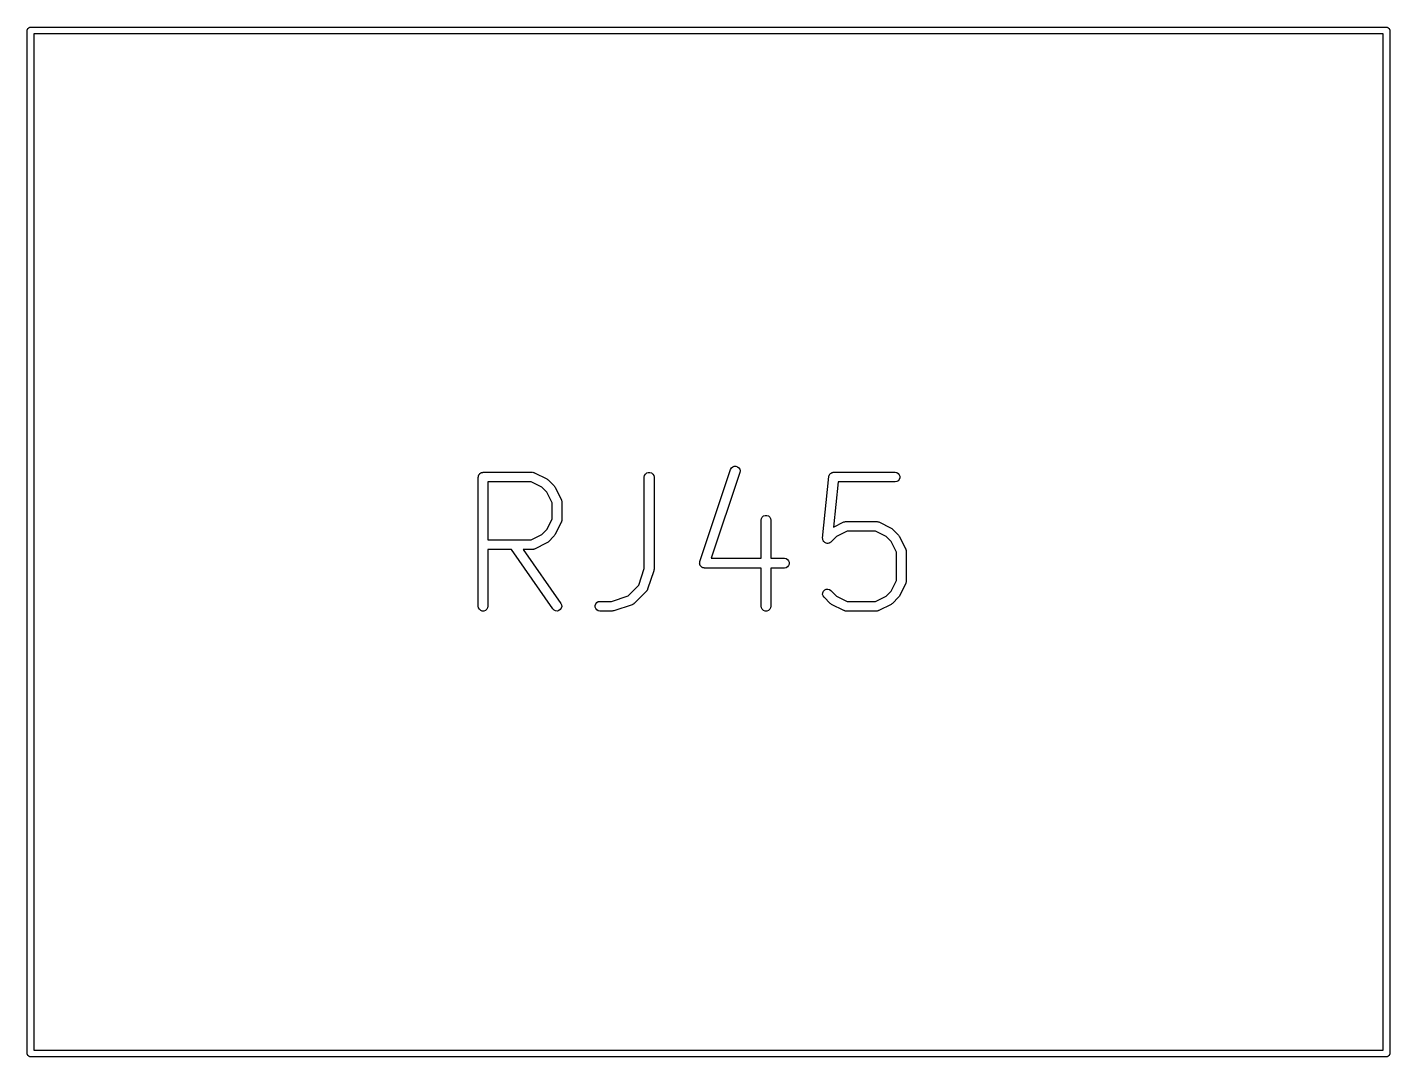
# Model space of a CAD drawing. Extents: x 199.9 to 287.1, y -167.6 to -96.3.
# Drawn here: x 265.95 to 287.05, y -147.72 to -131.78 of the extents above; entities that cross this region are included whole.
import ezdxf

# ---------------------------------------------------------------- set-up
doc = ezdxf.new("R2010")
doc.units = 0
doc.header["$MEASUREMENT"] = 0
doc.layers.add('BLACK', color=7, linetype='CONTINUOUS')

msp = doc.modelspace()

# ---------------------------------------------------------------- linework, layer by layer
at = {"layer": 'Black'}
for p, q in [((265.95, -131.825), (265.951, -131.821)), ((265.95, -147.675), (265.95, -131.825)), ((265.951, -131.816), (265.952, -131.812)), ((265.951, -131.821), (265.951, -131.816)), ((265.952, -131.812), (265.953, -131.808)), ((265.953, -131.808), (265.955, -131.804)), ((265.955, -131.804), (265.957, -131.8)), ((265.957, -131.8), (265.96, -131.797)), ((265.96, -131.797), (265.962, -131.793)), ((265.962, -131.793), (265.965, -131.79)), ((265.965, -131.79), (265.968, -131.787)), ((265.968, -131.787), (265.972, -131.785)), ((265.972, -131.785), (265.975, -131.782)), ((265.975, -131.782), (265.979, -131.78)), ((265.979, -131.78), (265.983, -131.778)), ((265.983, -131.778), (265.987, -131.777)), ((265.987, -131.777), (265.991, -131.776)), ((265.991, -131.776), (265.996, -131.776)), ((265.996, -131.776), (266, -131.775)), ((266, -131.775), (287, -131.775)), ((266.05, -131.875), (266.05, -147.625)), ((286.95, -131.875), (266.05, -131.875)), ((286.95, -147.625), (286.95, -131.875)), ((287, -131.775), (287.004, -131.776)), ((287.004, -131.776), (287.009, -131.776)), ((287.009, -131.776), (287.013, -131.777)), ((287.013, -131.777), (287.017, -131.778)), ((287.017, -131.778), (287.021, -131.78)), ((287.021, -131.78), (287.025, -131.782)), ((287.025, -131.782), (287.028, -131.785)), ((287.028, -131.785), (287.032, -131.787)), ((287.032, -131.787), (287.035, -131.79)), ((287.035, -131.79), (287.038, -131.793)), ((287.038, -131.793), (287.04, -131.797)), ((287.04, -131.797), (287.043, -131.8)), ((287.043, -131.8), (287.045, -131.804)), ((287.045, -131.804), (287.047, -131.808)), ((287.047, -131.808), (287.048, -131.812)), ((287.048, -131.812), (287.049, -131.816)), ((287.049, -131.816), (287.049, -131.821)), ((287.049, -131.821), (287.05, -131.825)), ((287.05, -131.825), (287.05, -147.675)), ((276.367, -140.054), (276.843, -138.626)), ((276.843, -138.626), (276.856, -138.603)), ((276.856, -138.603), (276.875, -138.586)), ((276.875, -138.586), (276.899, -138.576)), ((276.899, -138.576), (276.925, -138.575)), ((276.925, -138.575), (276.95, -138.584)), ((276.95, -138.584), (276.97, -138.6)), ((276.97, -138.6), (276.984, -138.622)), ((276.984, -138.622), (276.989, -138.647)), ((272.935, -138.745), (272.936, -138.738)), ((272.935, -140.745), (272.935, -138.745)), ((272.936, -138.732), (272.938, -138.726)), ((272.936, -138.738), (272.936, -138.732)), ((272.938, -138.726), (272.939, -138.719)), ((272.939, -138.719), (272.942, -138.713)), ((272.942, -138.713), (272.945, -138.707)), ((272.945, -138.707), (272.949, -138.702)), ((272.949, -138.702), (272.952, -138.697)), ((272.952, -138.697), (272.957, -138.692)), ((272.957, -138.692), (272.961, -138.687)), ((272.961, -138.687), (272.967, -138.684)), ((272.967, -138.684), (272.972, -138.68)), ((272.972, -138.68), (272.978, -138.678)), ((272.978, -138.678), (272.984, -138.674)), ((272.984, -138.674), (272.99, -138.673)), ((272.99, -138.673), (272.996, -138.671)), ((272.996, -138.671), (273.003, -138.671)), ((273.003, -138.671), (273.01, -138.67)), ((273.01, -138.67), (273.771, -138.67)), ((273.085, -138.82), (273.085, -139.717)), ((273.754, -138.82), (273.085, -138.82)), ((273.917, -138.902), (273.754, -138.82)), ((273.771, -138.67), (273.776, -138.671)), ((273.776, -138.671), (273.78, -138.67)), ((273.78, -138.67), (273.788, -138.673)), ((273.788, -138.673), (273.797, -138.674)), ((273.797, -138.674), (273.801, -138.676)), ((273.801, -138.676), (273.805, -138.678)), ((273.805, -138.678), (273.995, -138.773)), ((273.995, -138.773), (274.005, -138.78)), ((274.005, -138.78), (274.015, -138.787)), ((274.015, -138.787), (274.11, -138.882)), ((275.506, -138.745), (275.51, -138.719)), ((275.506, -140.161), (275.506, -138.745)), ((275.51, -138.719), (275.523, -138.697)), ((275.523, -138.697), (275.543, -138.68)), ((275.543, -138.68), (275.568, -138.671)), ((275.568, -138.671), (275.594, -138.671)), ((275.594, -138.671), (275.618, -138.68)), ((275.618, -138.68), (275.638, -138.697)), ((275.638, -138.697), (275.651, -138.719)), ((275.651, -138.719), (275.656, -138.745)), ((275.656, -138.745), (275.656, -140.173)), ((276.985, -138.673), (276.542, -140.003)), ((276.989, -138.647), (276.985, -138.673)), ((278.268, -139.69), (278.363, -138.737)), ((278.363, -138.737), (278.364, -138.735)), ((278.364, -138.732), (278.368, -138.722)), ((278.364, -138.735), (278.364, -138.732)), ((278.368, -138.722), (278.371, -138.712)), ((278.371, -138.712), (278.372, -138.71)), ((278.372, -138.71), (278.373, -138.707)), ((278.373, -138.707), (278.38, -138.699)), ((278.38, -138.699), (278.386, -138.691)), ((278.386, -138.691), (278.388, -138.689)), ((278.388, -138.689), (278.39, -138.687)), ((278.39, -138.687), (278.399, -138.682)), ((278.399, -138.682), (278.407, -138.676)), ((278.407, -138.676), (278.41, -138.676)), ((278.41, -138.676), (278.412, -138.674)), ((278.412, -138.674), (278.423, -138.673)), ((278.423, -138.673), (278.432, -138.67)), ((278.432, -138.67), (278.435, -138.67)), ((278.435, -138.67), (278.438, -138.67)), ((278.506, -138.82), (278.436, -139.519)), ((278.438, -138.67), (279.39, -138.67)), ((279.39, -138.82), (278.506, -138.82)), ((279.39, -138.67), (279.416, -138.674)), ((279.416, -138.815), (279.39, -138.82)), ((279.416, -138.674), (279.439, -138.687)), ((279.439, -138.802), (279.416, -138.815)), ((279.439, -138.687), (279.455, -138.707)), ((279.455, -138.782), (279.439, -138.802)), ((279.455, -138.707), (279.464, -138.732)), ((279.464, -138.758), (279.455, -138.782)), ((279.464, -138.732), (279.464, -138.758)), ((273.996, -138.98), (273.917, -138.902)), ((274.077, -139.143), (273.996, -138.98)), ((274.11, -138.882), (274.117, -138.892)), ((274.117, -138.892), (274.124, -138.902)), ((274.124, -138.902), (274.219, -139.092)), ((274.077, -139.394), (274.077, -139.143)), ((274.219, -139.092), (274.221, -139.096)), ((274.221, -139.096), (274.223, -139.1)), ((274.223, -139.1), (274.224, -139.109)), ((274.224, -139.109), (274.227, -139.117)), ((274.227, -139.117), (274.227, -139.121)), ((274.227, -139.121), (274.227, -139.126)), ((274.227, -139.126), (274.227, -139.411)), ((273.996, -139.557), (274.077, -139.394)), ((274.219, -139.445), (274.124, -139.635)), ((274.221, -139.441), (274.219, -139.445)), ((274.223, -139.437), (274.221, -139.441)), ((274.224, -139.428), (274.223, -139.437)), ((274.227, -139.42), (274.224, -139.428)), ((274.227, -139.411), (274.227, -139.416)), ((274.227, -139.416), (274.227, -139.42)), ((277.315, -139.411), (277.32, -139.386)), ((277.315, -140.003), (277.315, -139.411)), ((277.32, -139.386), (277.333, -139.363)), ((277.333, -139.363), (277.353, -139.346)), ((277.353, -139.346), (277.377, -139.338)), ((277.377, -139.338), (277.404, -139.338)), ((277.404, -139.338), (277.428, -139.346)), ((277.428, -139.346), (277.448, -139.363)), ((277.448, -139.363), (277.461, -139.386)), ((277.461, -139.386), (277.465, -139.411)), ((277.465, -139.411), (277.465, -140.003)), ((278.436, -139.519), (278.595, -139.44)), ((278.595, -139.44), (278.599, -139.438)), ((278.599, -139.438), (278.603, -139.436)), ((278.603, -139.436), (278.612, -139.435)), ((278.612, -139.435), (278.62, -139.432)), ((278.62, -139.432), (278.624, -139.432)), ((278.624, -139.432), (278.629, -139.432)), ((278.629, -139.432), (279.105, -139.432)), ((279.105, -139.432), (279.109, -139.432)), ((279.109, -139.432), (279.113, -139.432)), ((279.113, -139.432), (279.122, -139.435)), ((279.122, -139.435), (279.13, -139.436)), ((279.13, -139.436), (279.134, -139.438)), ((279.134, -139.438), (279.138, -139.44)), ((279.138, -139.44), (279.329, -139.535)), ((273.754, -139.717), (273.917, -139.636)), ((273.917, -139.636), (273.996, -139.557)), ((274.11, -139.655), (274.015, -139.75)), ((274.117, -139.645), (274.11, -139.655)), ((274.124, -139.635), (274.117, -139.645)), ((278.483, -139.664), (278.396, -139.75)), ((278.646, -139.582), (278.483, -139.664)), ((279.087, -139.582), (278.646, -139.582)), ((279.251, -139.664), (279.087, -139.582)), ((279.329, -139.742), (279.251, -139.664)), ((279.329, -139.535), (279.338, -139.542)), ((279.338, -139.542), (279.348, -139.549)), ((279.348, -139.549), (279.444, -139.644)), ((279.444, -139.644), (279.45, -139.654)), ((279.45, -139.654), (279.458, -139.664)), ((279.458, -139.664), (279.553, -139.854)), ((273.085, -139.717), (273.754, -139.717)), ((273.447, -139.867), (273.085, -139.867)), ((273.085, -139.867), (273.085, -140.745)), ((274.091, -140.788), (273.447, -139.867)), ((273.771, -139.867), (273.63, -139.867)), ((273.63, -139.867), (274.214, -140.702)), ((273.776, -139.867), (273.771, -139.867)), ((273.78, -139.867), (273.776, -139.867)), ((273.788, -139.864), (273.78, -139.867)), ((273.797, -139.863), (273.788, -139.864)), ((273.801, -139.861), (273.797, -139.863)), ((273.805, -139.859), (273.801, -139.861)), ((273.995, -139.764), (273.805, -139.859)), ((274.005, -139.757), (273.995, -139.764)), ((274.015, -139.75), (274.005, -139.757)), ((278.268, -139.691), (278.268, -139.69)), ((278.268, -139.69), (278.268, -139.69)), ((278.269, -139.703), (278.268, -139.691)), ((278.27, -139.716), (278.269, -139.703)), ((278.27, -139.717), (278.27, -139.716)), ((278.27, -139.716), (278.27, -139.716)), ((278.276, -139.728), (278.27, -139.717)), ((278.281, -139.739), (278.276, -139.728)), ((278.281, -139.74), (278.281, -139.739)), ((278.29, -139.749), (278.281, -139.74)), ((278.281, -139.74), (278.281, -139.74)), ((278.299, -139.758), (278.29, -139.749)), ((278.3, -139.758), (278.299, -139.758)), ((278.3, -139.759), (278.3, -139.758)), ((278.311, -139.764), (278.3, -139.759)), ((278.323, -139.769), (278.311, -139.764)), ((278.323, -139.77), (278.323, -139.769)), ((278.323, -139.769), (278.323, -139.769)), ((278.336, -139.771), (278.323, -139.77)), ((278.348, -139.772), (278.336, -139.771)), ((278.349, -139.772), (278.348, -139.772)), ((278.361, -139.769), (278.349, -139.772)), ((278.349, -139.772), (278.349, -139.772)), ((278.374, -139.766), (278.361, -139.769)), ((278.375, -139.765), (278.374, -139.765)), ((278.374, -139.765), (278.374, -139.766)), ((278.385, -139.758), (278.375, -139.765)), ((278.395, -139.751), (278.385, -139.758)), ((278.396, -139.75), (278.395, -139.751)), ((278.396, -139.75), (278.396, -139.75)), ((279.411, -139.905), (279.329, -139.742)), ((279.553, -139.854), (279.554, -139.858)), ((279.554, -139.858), (279.556, -139.862)), ((279.556, -139.862), (279.558, -139.871)), ((279.558, -139.871), (279.56, -139.879)), ((279.56, -139.879), (279.56, -139.883)), ((279.56, -139.883), (279.561, -139.888)), ((279.561, -139.888), (279.561, -140.364)), ((276.363, -140.08), (276.364, -140.073)), ((276.364, -140.086), (276.363, -140.08)), ((276.364, -140.065), (276.366, -140.06)), ((276.364, -140.073), (276.364, -140.065)), ((276.364, -140.091), (276.364, -140.086)), ((276.367, -140.098), (276.364, -140.091)), ((276.366, -140.06), (276.367, -140.054)), ((276.368, -140.106), (276.367, -140.098)), ((276.542, -140.003), (277.315, -140.003)), ((277.465, -140.003), (277.676, -140.003)), ((277.676, -140.003), (277.702, -140.008)), ((277.702, -140.008), (277.724, -140.021)), ((277.724, -140.021), (277.741, -140.041)), ((277.741, -140.041), (277.75, -140.065)), ((277.75, -140.091), (277.741, -140.116)), ((277.75, -140.065), (277.75, -140.091)), ((279.411, -140.346), (279.411, -139.905)), ((275.42, -140.419), (275.506, -140.161)), ((275.652, -140.197), (275.557, -140.483)), ((275.654, -140.185), (275.652, -140.197)), ((275.656, -140.173), (275.654, -140.185)), ((276.371, -140.11), (276.368, -140.106)), ((276.373, -140.116), (276.371, -140.11)), ((276.378, -140.121), (276.373, -140.116)), ((276.382, -140.128), (276.378, -140.121)), ((276.386, -140.131), (276.382, -140.128)), ((276.39, -140.136), (276.386, -140.131)), ((276.396, -140.139), (276.39, -140.136)), ((276.402, -140.144), (276.396, -140.139)), ((276.408, -140.146), (276.402, -140.144)), ((276.412, -140.149), (276.408, -140.146)), ((276.42, -140.15), (276.412, -140.149)), ((276.427, -140.152), (276.42, -140.15)), ((276.433, -140.152), (276.427, -140.152)), ((276.438, -140.153), (276.433, -140.152)), ((277.315, -140.153), (276.438, -140.153)), ((277.315, -140.745), (277.315, -140.153)), ((277.676, -140.153), (277.465, -140.153)), ((277.465, -140.153), (277.465, -140.745)), ((277.702, -140.149), (277.676, -140.153)), ((277.724, -140.136), (277.702, -140.149)), ((277.741, -140.116), (277.724, -140.136)), ((275.255, -140.584), (275.42, -140.419)), ((275.539, -140.512), (275.348, -140.703)), ((275.541, -140.509), (275.539, -140.512)), ((275.544, -140.506), (275.541, -140.509)), ((275.549, -140.498), (275.544, -140.506)), ((275.554, -140.491), (275.549, -140.498)), ((275.555, -140.487), (275.554, -140.491)), ((275.557, -140.483), (275.555, -140.487)), ((278.27, -140.535), (278.281, -140.511)), ((278.281, -140.511), (278.3, -140.493)), ((278.3, -140.493), (278.323, -140.482)), ((278.323, -140.482), (278.349, -140.48)), ((278.349, -140.48), (278.375, -140.486)), ((278.375, -140.486), (278.396, -140.501)), ((278.396, -140.501), (278.483, -140.588)), ((279.251, -140.588), (279.329, -140.51)), ((279.329, -140.51), (279.411, -140.346)), ((279.553, -140.397), (279.458, -140.588)), ((279.554, -140.393), (279.553, -140.397)), ((279.556, -140.389), (279.554, -140.393)), ((279.558, -140.381), (279.556, -140.389)), ((279.56, -140.372), (279.558, -140.381)), ((279.561, -140.364), (279.56, -140.368)), ((279.56, -140.368), (279.56, -140.372)), ((274.214, -140.702), (274.225, -140.725)), ((274.225, -140.725), (274.227, -140.751)), ((274.745, -140.732), (274.754, -140.707)), ((274.745, -140.758), (274.745, -140.732)), ((274.754, -140.707), (274.771, -140.687)), ((274.771, -140.687), (274.793, -140.674)), ((274.793, -140.674), (274.819, -140.67)), ((274.819, -140.67), (274.997, -140.67)), ((274.997, -140.67), (275.255, -140.584)), ((275.319, -140.721), (275.033, -140.816)), ((275.323, -140.719), (275.319, -140.721)), ((275.327, -140.717), (275.323, -140.719)), ((275.334, -140.712), (275.327, -140.717)), ((275.342, -140.708), (275.334, -140.712)), ((275.345, -140.705), (275.342, -140.708)), ((275.348, -140.703), (275.345, -140.705)), ((278.268, -140.561), (278.27, -140.535)), ((278.275, -140.586), (278.268, -140.561)), ((278.29, -140.607), (278.275, -140.586)), ((278.385, -140.703), (278.29, -140.607)), ((278.395, -140.709), (278.385, -140.703)), ((278.405, -140.717), (278.395, -140.709)), ((278.595, -140.812), (278.405, -140.717)), ((278.483, -140.588), (278.646, -140.67)), ((278.646, -140.67), (279.087, -140.67)), ((279.087, -140.67), (279.251, -140.588)), ((279.329, -140.717), (279.138, -140.812)), ((279.338, -140.709), (279.329, -140.717)), ((279.348, -140.703), (279.338, -140.709)), ((279.444, -140.607), (279.348, -140.703)), ((279.45, -140.597), (279.444, -140.607)), ((279.458, -140.588), (279.45, -140.597)), ((272.939, -140.77), (272.935, -140.745)), ((272.952, -140.793), (272.939, -140.77)), ((272.972, -140.81), (272.952, -140.793)), ((272.996, -140.819), (272.972, -140.81)), ((273.023, -140.819), (272.996, -140.819)), ((273.047, -140.81), (273.023, -140.819)), ((273.067, -140.793), (273.047, -140.81)), ((273.08, -140.77), (273.067, -140.793)), ((273.085, -140.745), (273.08, -140.77)), ((274.109, -140.806), (274.091, -140.788)), ((274.133, -140.817), (274.109, -140.806)), ((274.159, -140.819), (274.133, -140.817)), ((274.184, -140.813), (274.159, -140.819)), ((274.205, -140.798), (274.184, -140.813)), ((274.22, -140.776), (274.205, -140.798)), ((274.227, -140.751), (274.22, -140.776)), ((274.754, -140.782), (274.745, -140.758)), ((274.771, -140.802), (274.754, -140.782)), ((274.793, -140.815), (274.771, -140.802)), ((274.819, -140.82), (274.793, -140.815)), ((275.01, -140.82), (274.819, -140.82)), ((275.021, -140.818), (275.01, -140.82)), ((275.033, -140.816), (275.021, -140.818)), ((277.32, -140.77), (277.315, -140.745)), ((277.333, -140.793), (277.32, -140.77)), ((277.353, -140.81), (277.333, -140.793)), ((277.377, -140.819), (277.353, -140.81)), ((277.404, -140.819), (277.377, -140.819)), ((277.428, -140.81), (277.404, -140.819)), ((277.448, -140.793), (277.428, -140.81)), ((277.461, -140.77), (277.448, -140.793)), ((277.465, -140.745), (277.461, -140.77)), ((278.599, -140.813), (278.595, -140.812)), ((278.603, -140.815), (278.599, -140.813)), ((278.612, -140.817), (278.603, -140.815)), ((278.62, -140.819), (278.612, -140.817)), ((278.624, -140.819), (278.62, -140.819)), ((278.629, -140.82), (278.624, -140.819)), ((279.105, -140.82), (278.629, -140.82)), ((279.109, -140.819), (279.105, -140.82)), ((279.113, -140.819), (279.109, -140.819)), ((279.122, -140.817), (279.113, -140.819)), ((279.13, -140.815), (279.122, -140.817)), ((279.134, -140.813), (279.13, -140.815)), ((279.138, -140.812), (279.134, -140.813)), ((265.951, -147.679), (265.95, -147.675)), ((265.951, -147.684), (265.951, -147.679)), ((265.952, -147.688), (265.951, -147.684)), ((265.953, -147.692), (265.952, -147.688)), ((265.955, -147.696), (265.953, -147.692)), ((265.957, -147.7), (265.955, -147.696)), ((265.96, -147.703), (265.957, -147.7)), ((266.05, -147.625), (286.95, -147.625)), ((287.043, -147.7), (287.04, -147.703)), ((287.045, -147.696), (287.043, -147.7)), ((287.047, -147.692), (287.045, -147.696)), ((287.048, -147.688), (287.047, -147.692)), ((287.049, -147.684), (287.048, -147.688)), ((287.05, -147.675), (287.049, -147.679)), ((287.049, -147.679), (287.049, -147.684)), ((265.962, -147.707), (265.96, -147.703)), ((265.965, -147.71), (265.962, -147.707)), ((265.968, -147.713), (265.965, -147.71)), ((265.972, -147.715), (265.968, -147.713)), ((265.975, -147.718), (265.972, -147.715)), ((265.979, -147.72), (265.975, -147.718)), ((265.983, -147.722), (265.979, -147.72)), ((265.987, -147.723), (265.983, -147.722)), ((265.991, -147.724), (265.987, -147.723)), ((265.996, -147.724), (265.991, -147.724)), ((266, -147.725), (265.996, -147.724)), ((287, -147.725), (266, -147.725)), ((287.004, -147.724), (287, -147.725)), ((287.009, -147.724), (287.004, -147.724)), ((287.013, -147.723), (287.009, -147.724)), ((287.017, -147.722), (287.013, -147.723)), ((287.021, -147.72), (287.017, -147.722)), ((287.025, -147.718), (287.021, -147.72)), ((287.028, -147.715), (287.025, -147.718)), ((287.032, -147.713), (287.028, -147.715)), ((287.035, -147.71), (287.032, -147.713)), ((287.038, -147.707), (287.035, -147.71)), ((287.04, -147.703), (287.038, -147.707))]:
    msp.add_line(p, q, dxfattribs=at)

doc.saveas('drawing.dxf')
